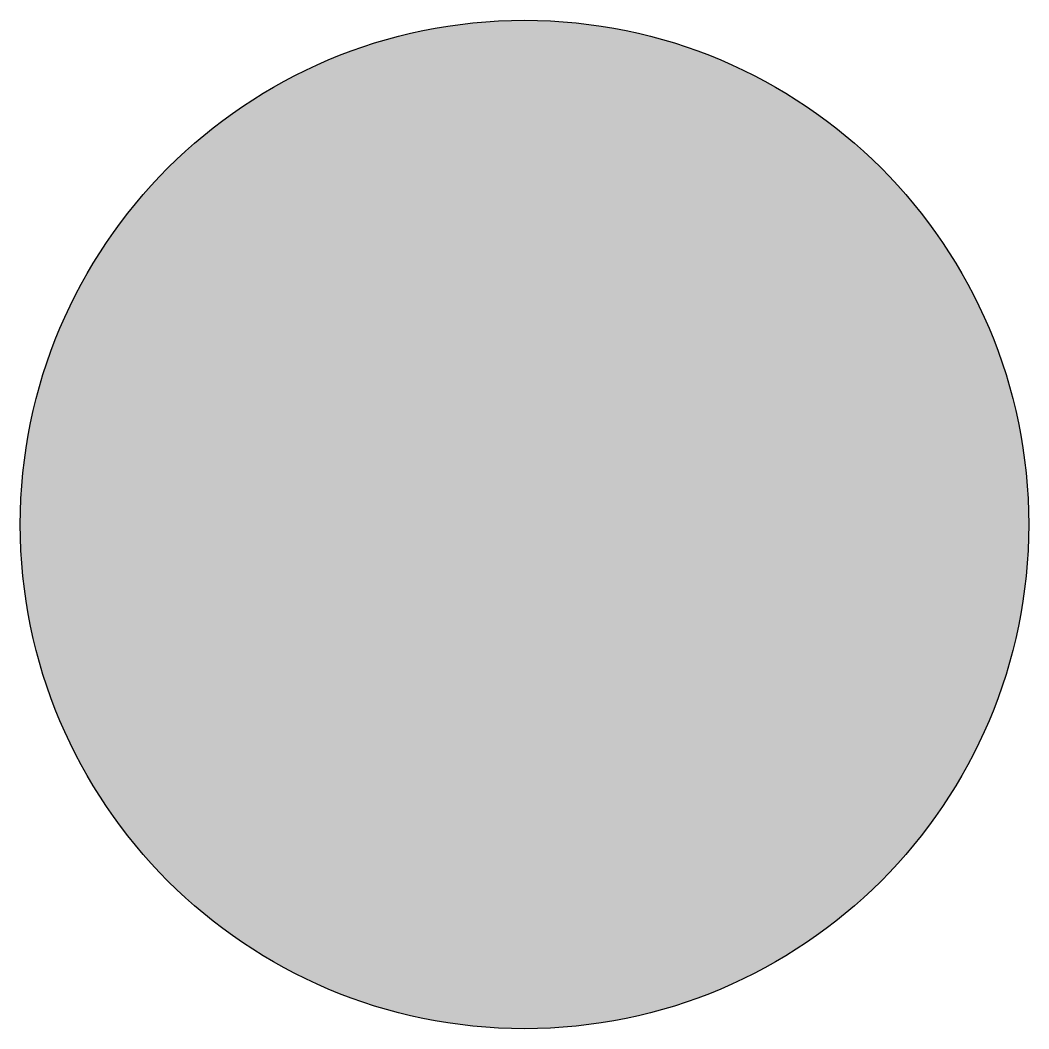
# Model space of a CAD drawing. Extents: x -2844.554 to -2843.731, y 1580.398 to 1581.221.
import ezdxf

# ---------------------------------------------------------------- set-up
doc = ezdxf.new("R2010")
doc.units = 0
doc.header["$LTSCALE"] = 10
doc.layers.add('1', color=1, linetype='CONTINUOUS')

msp = doc.modelspace()

# ---------------------------------------------------------------- hatches: boundary and pattern name
at = {"layer": '1'}
h = msp.add_hatch(color=256, dxfattribs=at)
edge = h.paths.add_edge_path()
edge.add_ellipse((-2844.14241, 1580.80907), major_axis=(0.29092, 0.29092), ratio=1, start_angle=135, end_angle=315, ccw=False)
edge.add_ellipse((-2844.14241, 1580.80907), major_axis=(0.29092, 0.29092), ratio=1, start_angle=-45, end_angle=135, ccw=False)

# ---------------------------------------------------------------- linework, layer by layer
msp.add_circle((-2844.14241, 1580.80907), 0.41143, dxfattribs=at)

doc.saveas('drawing.dxf')
